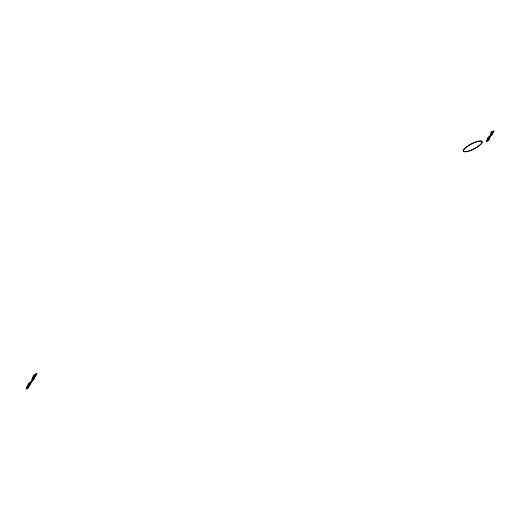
<?xml version="1.0" encoding="UTF-8"?>
<svg xmlns="http://www.w3.org/2000/svg" width="520" height="520" viewBox="0 0 520 520"><rect width="100%" height="100%" fill="white"/><g stroke="black" fill="none" stroke-linecap="round" stroke-linejoin="round"><path stroke-width="0.78" d="M28.23 387.4C23.887 388.901 32.52 382.876 27.437 388.7C25.136 389.519 26.527 387.693 28.275 387.387M491.998 134.134C487.656 135.642 496.288 129.61 491.212 135.434C488.93 136.22 490.269 134.453 492.043 134.121M33.169 379.665L31.674 380.269L33.124 379.743M33.962 378.365L32.507 378.95L34.008 378.346M489.028 138.821L487.572 139.406L489.073 138.801M492.576 133.231L491.121 133.816L492.622 133.211M29.777 382.974L28.886 383.721L31.109 382.584L30.511 383.234L31.07 382.98C32.74 381.056 28.457 384.514 29.432 383.162M27.963 387.868L26.514 388.394L28.015 387.79M491.738 134.609L490.288 135.129L491.784 134.531M34.489 374.673L37.089 373.497L34.515 374.673M491.452 134.999L490.003 135.577L491.498 134.986M488.781 139.263C485.882 140.621 488.481 139.36 488.104 139.971C486.681 140.205 486.083 141.187 486.733 141.278C494.631 135.473 483.275 140.881 488.735 139.276M487.949 140.576L486.454 141.167L487.903 140.595M33.715 378.807L32.292 379.47L33.67 378.82M32.838 380.14L31.389 380.718L32.884 380.12M28.561 386.932L27.066 387.53L28.515 386.951M27.677 388.265L26.234 388.843L27.723 388.251M32.552 380.517C37.824 374.822 29.198 380.64 33.235 379.236C32.273 379.425 29.939 381.413 32.552 380.517M28.814 386.418L27.352 387.082L28.814 386.418M488.202 140.062L486.74 140.719L488.202 140.062M32.403 380.9C33.813 380.341 31.382 381.206 32.403 380.9M491.017 135.759C492.427 135.2 489.996 136.071 491.017 135.759M30.316 382.103C28.178 383.903 33.391 380.25 31.61 382.135L31.051 382.388L31.648 381.738L29.419 382.876L30.316 382.103M34.938 374.822C32.799 376.616 38.012 372.97 36.224 374.849L35.678 375.122L36.264 374.459L34.041 375.59L34.938 374.822M492.232 133.763L490.834 134.264L492.232 133.763M34.639 376.994L34.639 376.994M29.478 385.125L29.478 385.125M493.246 131.859L493.246 131.859M489.704 137.449L489.704 137.449M34.112 375.804L33.469 376.279L35.926 375.369L34.112 375.804M33.572 376.649L32.936 377.124L35.386 376.214L33.572 376.649M32.773 377.916L32.13 378.391L34.58 377.481L32.773 377.916M28.957 383.929L28.314 384.404L30.764 383.494L28.957 383.929M28.418 384.774L27.774 385.249L30.232 384.339L28.418 384.774M27.612 386.041L26.969 386.516L29.426 385.613L27.612 386.041M492.187 131.508L491.543 131.983L494 131.079L491.641 131.944L493.896 131.125L492.251 131.573M491.381 132.776L490.744 133.256L493.194 132.347L491.381 132.776M488.637 137.098L488 137.579L490.451 136.669L488.637 137.098M487.838 138.372L487.195 138.847L489.645 137.937L487.838 138.372M35.822 375.414L33.566 376.24L35.822 375.414M35.282 376.259L33.033 377.084L35.282 376.259M34.476 377.526L32.227 378.352L34.476 377.526M30.661 383.539L28.412 384.365L30.661 383.539M30.128 384.391L27.872 385.209L30.128 384.391M29.322 385.658L27.066 386.477L29.322 385.658M493.09 132.392L490.841 133.218L493.09 132.392M490.347 136.715L488.098 137.54L490.347 136.715M489.541 137.982L487.292 138.808L489.541 137.982M467.35 151.385A10.277 2.75 -27.1 0 0 481.943 142.409A10.277 2.75 -27.1 0 0 468.969 145.359A10.277 2.75 -27.1 0 0 467.35 151.385M467.175 151.541A10.608 2.834 -27.1 0 0 482.235 142.279A10.608 2.834 -27.1 0 0 468.845 145.327A10.608 2.834 -27.1 0 0 467.175 151.541"/></g></svg>
